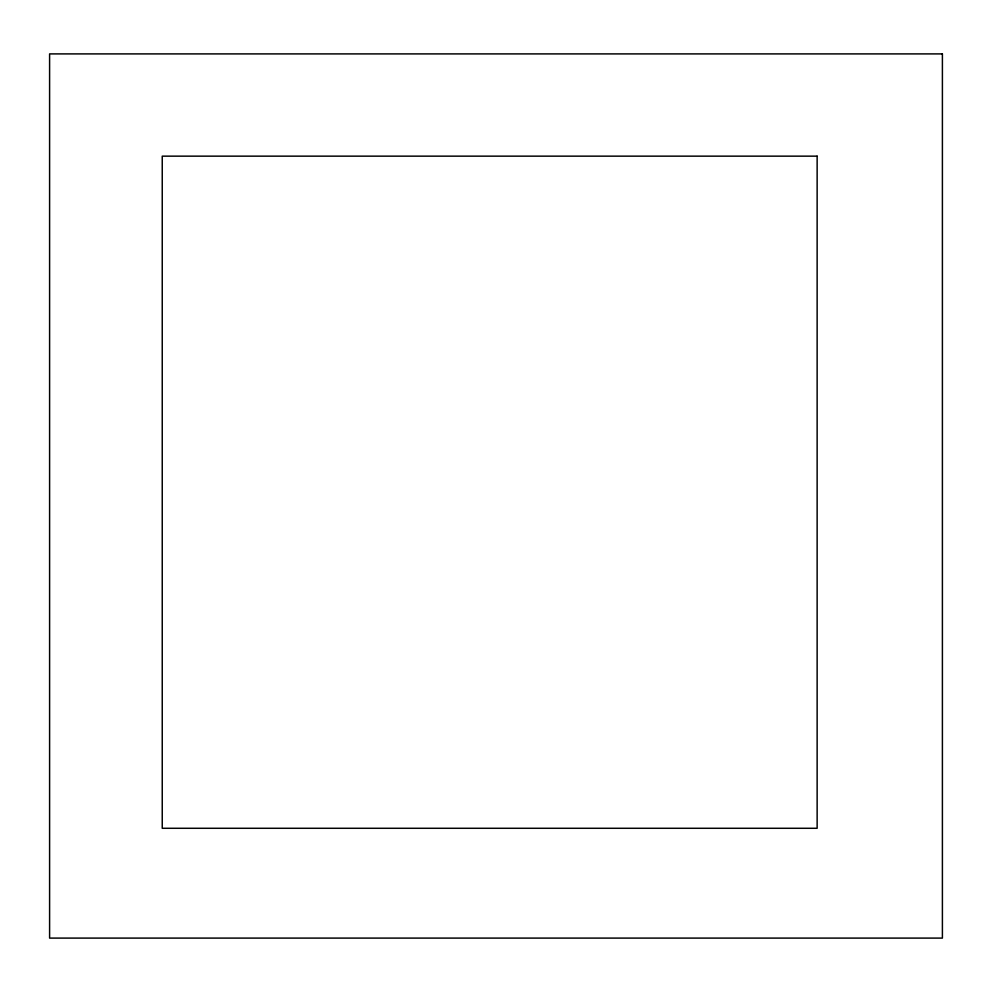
<?xml version="1.0" encoding="UTF-8"?>
<svg xmlns="http://www.w3.org/2000/svg" width="992" height="992" viewBox="0 0 992 992"><rect width="100%" height="100%" fill="white"/><g stroke="black" fill="none" stroke-linecap="round" stroke-linejoin="round"><path stroke-width="1.49" d="M942.4 53.903L49.6 53.903L49.6 938.097L942.4 938.097L942.4 53.903M817.135 156.153L162.242 156.153L162.242 828.283L817.135 828.283L817.135 156.153"/></g></svg>
